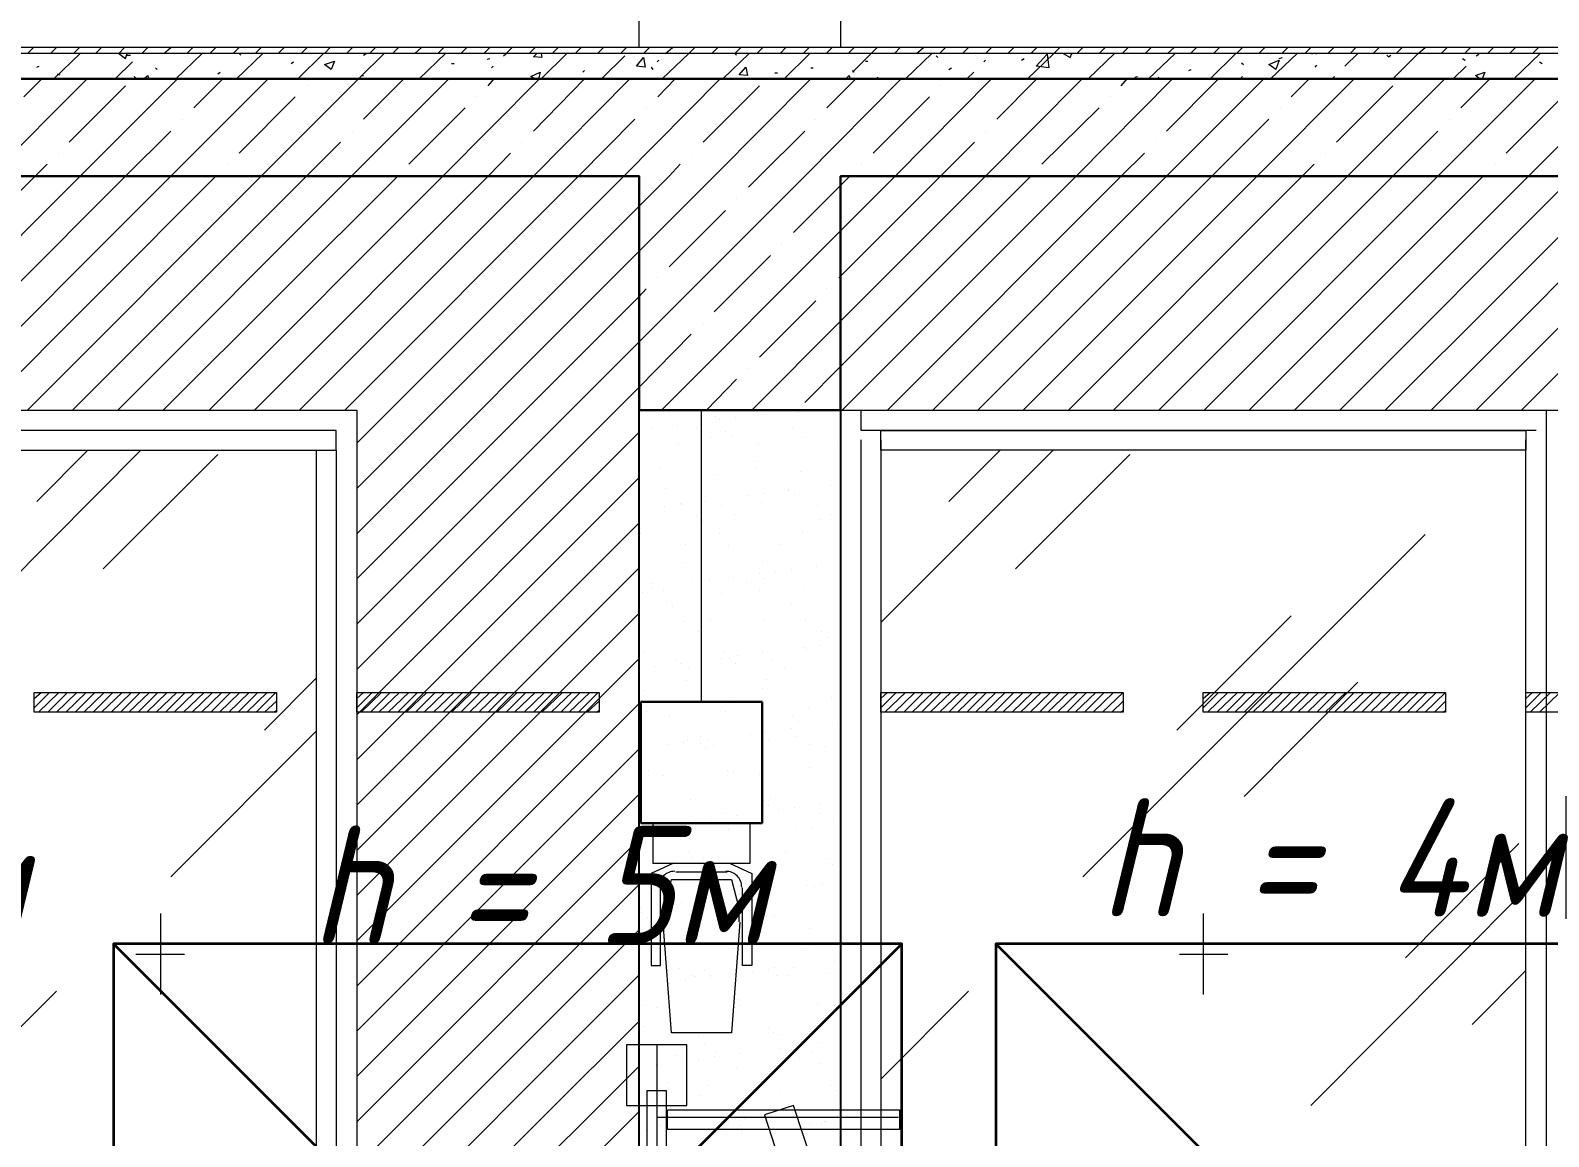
# Model space of a CAD drawing. Header units: millimetres. Extents: x -356862 to 418287, y 0 to 839748.
# Drawn here: x 380869 to 384721, y 774620 to 777427 of the extents above; entities that cross this region are included whole.
import ezdxf

# ---------------------------------------------------------------- set-up
doc = ezdxf.new("R2010")
doc.units = ezdxf.units.MM
doc.layers.add('PDF _Геометрия', color=7, linetype='Continuous', true_color=0xbababa)
doc.styles.add('ISOCPEUR_I', font='isocpeui.ttf', dxfattribs={"width": 0.9, "height": 2.5})

msp = doc.modelspace()

# ---------------------------------------------------------------- linework, layer by layer
at = {"color": 1, "lineweight": 35}
for points in [[(381079.7093, 774109.0199), (383079.7093, 774109.0199), (383079.7093, 775109.0199), (381079.7093, 775109.0199)], [(383318.266, 774109.0199), (385318.266, 774109.0199), (385318.266, 775109.0199), (383318.266, 775109.0199)]]:
    msp.add_lwpolyline(points, close=True, dxfattribs=at)
for points in [[(381079.7093, 773109.0199), (383079.7093, 775109.0199)], [(381079.7093, 775109.0199), (383079.7093, 773109.0199)], [(383318.266, 775109.0199), (385318.266, 773109.0199)]]:
    msp.add_lwpolyline(points, dxfattribs=at)
at = {"layer": 'PDF _Геометрия', "color": 7, "lineweight": 30}
for points in [[(372746.8227, 777056.8882), (378628.9876, 777056.8882), (378628.9876, 776463.6924), (379139.9154, 776463.6924), (379139.9154, 777056.8882), (382413.3175, 777056.8882), (382413.3175, 776463.6924), (382924.2453, 776463.6924), (382924.2453, 777056.8882), (387834.3484, 777056.8882), (387834.3484, 776463.6924), (388345.2763, 776463.6924), (388345.2763, 777056.8882), (391209.5031, 777056.8882), (391209.5031, 776463.6924), (391720.4309, 776463.6924), (391720.4309, 777056.8882), (395965.8948, 777056.8882), (395965.8948, 775543.5893), (396221.3587, 775543.5893), (396221.3587, 777056.8882), (396221.3587, 777303.6924), (396221.3587, 777758.3315)], [(395965.8948, 777758.3315), (395965.8948, 777303.6924), (372746.8227, 777303.6924), (372746.8227, 777758.3315)]]:
    msp.add_lwpolyline(points, dxfattribs=at)
at = {"layer": 'PDF _Геометрия', "color": 7, "lineweight": 9}
for points in [[(382413.3175, 777383.7955), (382413.3175, 777758.3315)], [(382924.2453, 777758.3315), (382924.2453, 777383.7955)], [(382413.3175, 770172.3522), (382413.3175, 776463.6924)], [(382924.2453, 776463.6924), (382924.2453, 770326.0635)]]:
    msp.add_lwpolyline(points, dxfattribs=at)
at = {"layer": 'PDF _Геометрия', "color": 7, "lineweight": 5}
for points in [[(395965.8948, 777383.7955), (372746.8227, 777383.7955)], [(395965.8948, 777368.6408), (372746.8227, 777368.6408)], [(382924.2453, 776463.6924), (384764.4515, 776463.6924), (384764.4515, 773701.2181), (382924.2453, 773701.2181)]]:
    msp.add_lwpolyline(points, dxfattribs=at)
at = {"layer": 'PDF _Геометрия', "color": 8, "lineweight": 5, "true_color": 0x787878}
for points in [[(380861.0495, 777368.6408), (380876.2041, 777383.7955)], [(380919.5031, 777368.6408), (380934.6577, 777383.7955)], [(380977.9567, 777368.6408), (380993.1113, 777383.7955)], [(381034.2453, 777368.6408), (381049.4, 777383.7955)], [(381092.6989, 777368.6408), (381107.8536, 777383.7955)], [(381151.1526, 777368.6408), (381166.3072, 777383.7955)], [(381207.4412, 777368.6408), (381224.7608, 777383.7955)], [(381265.8948, 777368.6408), (381281.0495, 777383.7955)], [(381324.3484, 777368.6408), (381339.5031, 777383.7955)], [(381382.802, 777368.6408), (381397.9567, 777383.7955)], [(381439.0907, 777368.6408), (381454.2453, 777383.7955)], [(381497.5443, 777368.6408), (381512.6989, 777383.7955)], [(381555.9979, 777368.6408), (381571.1526, 777383.7955)], [(381614.4515, 777368.6408), (381629.6062, 777383.7955)], [(381670.7402, 777368.6408), (381685.8948, 777383.7955)], [(381729.1938, 777368.6408), (381744.3484, 777383.7955)], [(381787.6474, 777368.6408), (381802.802, 777383.7955)], [(381843.9361, 777368.6408), (381861.2556, 777383.7955)], [(381902.3897, 777368.6408), (381917.5443, 777383.7955)], [(381960.8433, 777368.6408), (381975.9979, 777383.7955)], [(382019.2969, 777368.6408), (382034.4515, 777383.7955)], [(382075.5855, 777368.6408), (382090.7402, 777383.7955)], [(382134.0391, 777368.6408), (382149.1938, 777383.7955)], [(382192.4928, 777368.6408), (382207.6474, 777383.7955)], [(382250.9464, 777368.6408), (382266.101, 777383.7955)], [(382307.235, 777368.6408), (382322.3897, 777383.7955)], [(382365.6886, 777368.6408), (382380.8433, 777383.7955)], [(382424.1422, 777368.6408), (382439.2969, 777383.7955)], [(382480.4309, 777368.6408), (382497.7505, 777383.7955)], [(382538.8845, 777368.6408), (382554.0391, 777383.7955)], [(382597.3381, 777368.6408), (382612.4928, 777383.7955)], [(382655.7917, 777368.6408), (382670.9464, 777383.7955)], [(382712.0804, 777368.6408), (382727.235, 777383.7955)], [(382770.534, 777368.6408), (382785.6886, 777383.7955)], [(382828.9876, 777368.6408), (382844.1422, 777383.7955)], [(382887.4412, 777368.6408), (382902.5959, 777383.7955)], [(382943.7299, 777368.6408), (382958.8845, 777383.7955)], [(383002.1835, 777368.6408), (383017.3381, 777383.7955)], [(383060.6371, 777368.6408), (383075.7917, 777383.7955)], [(383116.9257, 777368.6408), (383134.2453, 777383.7955)], [(383175.3794, 777368.6408), (383190.534, 777383.7955)], [(383233.833, 777368.6408), (383248.9876, 777383.7955)], [(383292.2866, 777368.6408), (383307.4412, 777383.7955)], [(383348.5752, 777368.6408), (383363.7299, 777383.7955)], [(383407.0288, 777368.6408), (383422.1835, 777383.7955)], [(383465.4824, 777368.6408), (383480.6371, 777383.7955)], [(383523.9361, 777368.6408), (383539.0907, 777383.7955)], [(383580.2247, 777368.6408), (383595.3794, 777383.7955)], [(383638.6783, 777368.6408), (383653.833, 777383.7955)], [(383697.1319, 777368.6408), (383712.2866, 777383.7955)], [(383753.4206, 777368.6408), (383770.7402, 777383.7955)], [(383811.8742, 777368.6408), (383827.0288, 777383.7955)], [(383870.3278, 777368.6408), (383885.4824, 777383.7955)], [(383928.7814, 777368.6408), (383943.9361, 777383.7955)], [(383985.0701, 777368.6408), (384000.2247, 777383.7955)], [(384043.5237, 777368.6408), (384058.6783, 777383.7955)], [(384101.9773, 777368.6408), (384117.1319, 777383.7955)], [(384160.4309, 777368.6408), (384175.5855, 777383.7955)], [(384216.7196, 777368.6408), (384231.8742, 777383.7955)], [(384275.1732, 777368.6408), (384290.3278, 777383.7955)], [(384333.6268, 777368.6408), (384348.7814, 777383.7955)], [(384389.9154, 777368.6408), (384407.235, 777383.7955)], [(384448.369, 777368.6408), (384463.5237, 777383.7955)], [(384506.8227, 777368.6408), (384521.9773, 777383.7955)], [(384565.2763, 777368.6408), (384580.4309, 777383.7955)], [(384621.5649, 777368.6408), (384636.7196, 777383.7955)], [(384680.0185, 777368.6408), (384695.1732, 777383.7955)]]:
    msp.add_lwpolyline(points, dxfattribs=at)
at = {"layer": 'PDF _Геометрия', "lineweight": 5}
for points in [[(380884.8639, 777334.0017), (380891.3587, 777336.1666)], [(380928.1629, 777303.6924), (380995.2763, 777368.6408)], [(381084.0391, 777303.6924), (381127.3381, 777346.9913)], [(381092.6989, 777368.6408), (381092.6989, 777368.6408)], [(381092.6989, 777368.6408), (381110.0185, 777355.6511), (381114.3484, 777368.6408)], [(381114.3484, 777364.3109), (381123.0082, 777364.3109)], [(381185.7917, 777331.8367), (381190.1216, 777327.5068)], [(381237.7505, 777303.6924), (381304.8639, 777368.6408)], [(381391.4618, 777303.6924), (381458.5752, 777368.6408)], [(381397.9567, 777368.6408), (381402.2866, 777364.3109)], [(381530.0185, 777342.6614), (381536.5134, 777346.9913)], [(381547.3381, 777303.6924), (381612.2866, 777368.6408)], [(381703.2144, 777305.8573), (381765.9979, 777368.6408)], [(381714.0391, 777364.3109), (381720.534, 777368.6408)], [(381854.7608, 777303.6924), (381921.8742, 777368.6408)], [(381937.0288, 777342.6614), (381943.5237, 777342.6614)], [(382027.9567, 777353.4862), (382034.4515, 777355.6511)], [(382038.7814, 777331.8367), (382043.1113, 777336.1666)], [(382069.0907, 777362.146), (382075.5855, 777368.6408)], [(382164.3484, 777368.6408), (382166.5134, 777357.8161), (382144.8639, 777359.981), (382153.5237, 777368.6408)], [(382164.3484, 777303.6924), (382229.2969, 777368.6408)], [(382318.0598, 777303.6924), (382376.5134, 777362.146)], [(382443.6268, 777334.0017), (382447.9567, 777327.5068)], [(382458.7814, 777346.9913), (382463.1113, 777351.3212)], [(382471.7711, 777303.6924), (382538.8845, 777368.6408)], [(382625.4824, 777303.6924), (382692.5959, 777368.6408)], [(382655.7917, 777368.6408), (382660.1216, 777364.3109)], [(382781.3587, 777303.6924), (382846.3072, 777368.6408)], [(382848.4721, 777331.8367), (382854.967, 777331.8367)], [(382954.5546, 777321.012), (383002.1835, 777368.6408)], [(382987.0288, 777349.1563), (382993.5237, 777349.1563)], [(383088.7814, 777303.6924), (383155.8948, 777368.6408)], [(383166.7196, 777362.146), (383171.0495, 777357.8161)], [(383199.1938, 777327.5068), (383205.6886, 777331.8367)], [(383287.9567, 777346.9913), (383292.2866, 777351.3212)], [(383383.2144, 777351.3212), (383389.7093, 777355.6511)], [(383398.369, 777303.6924), (383465.4824, 777368.6408)], [(383489.2969, 777368.6408), (383506.6165, 777357.8161), (383510.9464, 777368.6408)], [(383552.0804, 777303.6924), (383619.1938, 777368.6408)], [(383705.7917, 777303.6924), (383772.9051, 777368.6408)], [(383861.668, 777303.6924), (383926.6165, 777368.6408)], [(383941.7711, 777344.8264), (383946.101, 777340.4965)], [(384015.3794, 777303.6924), (384082.4928, 777368.6408)], [(384037.0288, 777355.6511), (384045.6886, 777357.8161)], [(384119.2969, 777368.6408), (384121.4618, 777368.6408)], [(384127.9567, 777334.0017), (384132.2866, 777338.3315)], [(384130.1216, 777368.6408), (384132.2866, 777368.6408)], [(384203.7299, 777336.1666), (384236.2041, 777368.6408)], [(384309.8123, 777364.3109), (384314.1422, 777359.981), (384320.6371, 777364.3109)], [(384324.967, 777303.6924), (384389.9154, 777368.6408)], [(384478.6783, 777303.6924), (384511.1526, 777336.1666)], [(384502.4928, 777355.6511), (384508.9876, 777351.3212)], [(384537.1319, 777362.146), (384543.6268, 777366.4759)], [(384632.3897, 777303.6924), (384699.5031, 777368.6408)], [(384697.3381, 777346.9913), (384703.833, 777342.6614)], [(380765.7917, 777056.8882), (381012.5959, 777303.6924)], [(380852.3897, 777258.2285), (380897.8536, 777303.6924)], [(380936.8227, 777316.6821), (380943.3175, 777314.5171)], [(380995.2763, 777056.8882), (381242.0804, 777303.6924)], [(381131.668, 777310.1872), (381135.9979, 777305.8573)], [(381155.4824, 777303.6924), (381166.3072, 777312.3522), (381168.4721, 777303.6924)], [(381224.7608, 777056.8882), (381471.5649, 777303.6924)], [(381283.2144, 777230.0841), (381356.8227, 777303.6924)], [(381343.833, 777316.6821), (381350.3278, 777321.012)], [(381454.2453, 777056.8882), (381701.0495, 777303.6924)], [(381683.7299, 777056.8882), (381930.534, 777303.6924)], [(381707.5443, 777312.3522), (381714.0391, 777312.3522)], [(381714.0391, 777201.9398), (381815.7917, 777303.6924)], [(381915.3794, 777056.8882), (382160.0185, 777303.6924)], [(382008.4721, 777303.6924), (382012.802, 777305.8573)], [(382030.1216, 777286.3728), (382045.2763, 777303.6924)], [(382149.1938, 777303.6924), (382138.369, 777310.1872), (382162.1835, 777321.012), (382157.8536, 777303.6924)], [(382144.8639, 777056.8882), (382389.5031, 777303.6924)], [(382144.8639, 777171.6305), (382274.7608, 777303.6924)], [(382270.4309, 777321.012), (382274.7608, 777325.3419)], [(382374.3484, 777056.8882), (382618.9876, 777303.6924)], [(382413.3175, 776866.3728), (382603.833, 777056.8882), (382848.4721, 777303.6924)], [(382413.3175, 776636.8882), (382833.3175, 777056.8882), (383077.9567, 777303.6924)], [(382460.9464, 777258.2285), (382504.2453, 777303.6924)], [(382757.5443, 777318.847), (382764.0391, 777318.847)], [(382889.6062, 777230.0841), (382963.2144, 777303.6924)], [(382937.235, 777303.6924), (382945.8948, 777312.3522), (382948.0598, 777303.6924)], [(382954.5546, 777325.3419), (382958.8845, 777321.012)], [(383013.0082, 777303.6924), (383019.5031, 777308.0223)], [(383062.802, 777056.8882), (383307.4412, 777303.6924)], [(383244.6577, 777303.6924), (383261.9773, 777321.012)], [(383292.2866, 777056.8882), (383536.9257, 777303.6924)], [(383320.4309, 777201.9398), (383422.1835, 777303.6924)], [(383521.7711, 777056.8882), (383766.4103, 777303.6924)], [(383636.5134, 777286.3728), (383651.668, 777303.6924)], [(383671.1526, 777308.0223), (383677.6474, 777310.1872)], [(383729.6062, 777308.0223), (383733.9361, 777303.6924)], [(383751.2556, 777056.8882), (383998.0598, 777303.6924)], [(383751.2556, 777171.6305), (383883.3175, 777303.6924)], [(383807.5443, 777325.3419), (383814.0391, 777327.5068)], [(383831.3587, 777303.6924), (383835.6886, 777305.8573), (383835.6886, 777303.6924)], [(383939.6062, 777305.8573), (383943.9361, 777310.1872)], [(383980.7402, 777056.8882), (384227.5443, 777303.6924)], [(384067.3381, 777258.2285), (384112.802, 777303.6924)], [(384173.4206, 777305.8573), (384177.7505, 777310.1872)], [(384210.2247, 777056.8882), (384457.0288, 777303.6924)], [(384439.7093, 777056.8882), (384686.5134, 777303.6924)], [(384498.1629, 777230.0841), (384571.7711, 777303.6924)], [(384545.7917, 777303.6924), (384534.967, 777312.3522), (384558.7814, 777321.012), (384552.2866, 777303.6924)], [(384630.2247, 777303.6924), (384636.7196, 777303.6924)], [(384669.1938, 777056.8882), (384915.9979, 777303.6924)], [(380967.1319, 777143.4862), (381110.0185, 777286.3728)], [(381397.9567, 777115.3419), (381540.8433, 777258.2285)], [(381571.1526, 777286.3728), (381571.1526, 777286.3728)], [(381999.8123, 777258.2285), (381999.8123, 777258.2285)], [(382575.6886, 777143.4862), (382718.5752, 777286.3728)], [(383006.5134, 777115.3419), (383149.4, 777258.2285)], [(383177.5443, 777286.3728), (383177.5443, 777286.3728)], [(383608.369, 777258.2285), (383608.369, 777258.2285)], [(384182.0804, 777143.4862), (384324.967, 777286.3728)], [(384612.9051, 777115.3419), (384755.7917, 777258.2285)], [(381828.7814, 777087.1975), (381971.668, 777230.0841)], [(382430.6371, 777230.0841), (382430.6371, 777230.0841)], [(383435.1732, 777087.1975), (383580.2247, 777230.0841)], [(384039.1938, 777230.0841), (384039.1938, 777230.0841)], [(381255.0701, 777201.9398), (381255.0701, 777201.9398)], [(382259.6062, 777056.8882), (382402.4928, 777201.9398)], [(382861.4618, 777201.9398), (382861.4618, 777201.9398)], [(383865.9979, 777056.8882), (384011.0495, 777201.9398)], [(384470.0185, 777201.9398), (384470.0185, 777201.9398)], [(381110.0185, 777056.8882), (381224.7608, 777171.6305)], [(381568.9876, 777056.8882), (381655.5855, 777143.4862)], [(381685.8948, 777171.6305), (381685.8948, 777171.6305)], [(382114.5546, 777143.4862), (382114.5546, 777143.4862)], [(382690.4309, 777028.7439), (382718.5752, 777056.8882), (382833.3175, 777171.6305)], [(383177.5443, 777056.8882), (383264.1422, 777143.4862)], [(383292.2866, 777171.6305), (383292.2866, 777171.6305)], [(383723.1113, 777143.4862), (383723.1113, 777143.4862)], [(384324.967, 777056.8882), (384439.7093, 777171.6305)], [(380938.9876, 777115.3419), (380938.9876, 777115.3419)], [(382030.1216, 777056.8882), (382086.4103, 777115.3419)], [(382545.3794, 777115.3419), (382545.3794, 777115.3419)], [(383636.5134, 777056.8882), (383694.967, 777115.3419)], [(384153.9361, 777115.3419), (384153.9361, 777115.3419)], [(380880.534, 777056.8882), (380910.8433, 777087.1975)], [(381369.8123, 777087.1975), (381369.8123, 777087.1975)], [(382413.3175, 776981.1151), (382489.0907, 777056.8882), (382517.235, 777087.1975)], [(382976.2041, 777087.1975), (382976.2041, 777087.1975)], [(384095.4824, 777056.8882), (384125.7917, 777087.1975)], [(384584.7608, 777087.1975), (384584.7608, 777087.1975)], [(381339.5031, 777056.8882), (381339.5031, 777056.8882)], [(381800.6371, 777056.8882), (381800.6371, 777056.8882)], [(382805.1732, 776914.0017), (382924.2453, 777033.0738)], [(382948.0598, 777056.8882), (382948.0598, 777056.8882)], [(383407.0288, 777056.8882), (383407.0288, 777056.8882)], [(384554.4515, 777056.8882), (384556.6165, 777056.8882)], [(382660.1216, 777000.5996), (382660.1216, 777000.5996)], [(382489.0907, 776827.4037), (382631.9773, 776970.2903)], [(382469.6062, 776463.6924), (382924.2453, 776918.3315)], [(382774.8639, 776885.8573), (382774.8639, 776885.8573)], [(382603.833, 776712.6614), (382746.7196, 776855.548)], [(382460.9464, 776799.2594), (382460.9464, 776799.2594)], [(382919.9154, 776799.2594), (382924.2453, 776803.5893)], [(382413.3175, 776751.6305), (382430.6371, 776771.1151)], [(382889.6062, 776771.1151), (382889.6062, 776771.1151)], [(382718.5752, 776597.9192), (382861.4618, 776740.8058)], [(382575.6886, 776684.5171), (382575.6886, 776684.5171)], [(382699.0907, 776463.6924), (382924.2453, 776688.847)], [(382413.3175, 776522.146), (382545.3794, 776656.3728)], [(382690.4309, 776569.7748), (382690.4309, 776569.7748)], [(382833.3175, 776483.1769), (382924.2453, 776574.1047)], [(382584.3484, 776463.6924), (382660.1216, 776541.6305)]]:
    msp.add_lwpolyline(points, dxfattribs=at)
for points in [[(381640.4309, 777349.1563), (381631.7711, 777327.5068), (381614.4515, 777340.4965)], [(382424.1422, 777357.8161), (382428.4721, 777334.0017), (382406.8227, 777336.1666)], [(382683.9361, 777334.0017), (382688.266, 777312.3522), (382666.6165, 777314.5171)], [(383452.4928, 777331.8367), (383420.0185, 777336.1666), (383448.1629, 777366.4759)], [(384037.0288, 777351.3212), (384028.369, 777327.5068), (384011.0495, 777340.4965)]]:
    msp.add_lwpolyline(points, close=True, dxfattribs=at)
at = {"layer": 'PDF _Геометрия', "color": 171, "lineweight": 20, "true_color": 0x7f7fff}
for points in [[(379139.9154, 773701.2181), (379856.5134, 773701.2181), (379856.5134, 776463.6924), (381696.7196, 776463.6924), (381696.7196, 773701.2181), (382413.3175, 773701.2181), (382413.3175, 777056.8882), (379139.9154, 777056.8882)], [(382924.2453, 776463.6924), (384764.4515, 776463.6924), (384764.4515, 773701.2181), (385991.9773, 773701.2181), (385991.9773, 776463.6924), (387834.3484, 776463.6924), (387834.3484, 777056.8882), (382924.2453, 777056.8882)]]:
    msp.add_lwpolyline(points, close=True, dxfattribs=at)
for points in [[(380287.3381, 776463.6924), (380880.534, 777056.8882)], [(380402.0804, 776463.6924), (380995.2763, 777056.8882)], [(380516.8227, 776463.6924), (381110.0185, 777056.8882)], [(380631.5649, 776463.6924), (381224.7608, 777056.8882)], [(380746.3072, 776463.6924), (381339.5031, 777056.8882)], [(380861.0495, 776463.6924), (381454.2453, 777056.8882)], [(380975.7917, 776463.6924), (381568.9876, 777056.8882)], [(381090.534, 776463.6924), (381683.7299, 777056.8882)], [(381205.2763, 776463.6924), (381800.6371, 777056.8882)], [(381322.1835, 776463.6924), (381915.3794, 777056.8882)], [(381436.9257, 776463.6924), (382030.1216, 777056.8882)], [(381551.668, 776463.6924), (382144.8639, 777056.8882)], [(381666.4103, 776463.6924), (382259.6062, 777056.8882)], [(381696.7196, 776379.2594), (382374.3484, 777056.8882)], [(382924.2453, 777033.0738), (382948.0598, 777056.8882)], [(382924.2453, 776918.3315), (383062.802, 777056.8882)], [(382924.2453, 776803.5893), (383177.5443, 777056.8882)], [(382924.2453, 776688.847), (383292.2866, 777056.8882)], [(382924.2453, 776574.1047), (383407.0288, 777056.8882)], [(382928.5752, 776463.6924), (383521.7711, 777056.8882)], [(383043.3175, 776463.6924), (383636.5134, 777056.8882)], [(383158.0598, 776463.6924), (383751.2556, 777056.8882)], [(383272.802, 776463.6924), (383865.9979, 777056.8882)], [(383387.5443, 776463.6924), (383980.7402, 777056.8882)], [(383502.2866, 776463.6924), (384095.4824, 777056.8882)], [(383617.0288, 776463.6924), (384210.2247, 777056.8882)], [(383731.7711, 776463.6924), (384324.967, 777056.8882)], [(383846.5134, 776463.6924), (384439.7093, 777056.8882)], [(383961.2556, 776463.6924), (384554.4515, 777056.8882)], [(384075.9979, 776463.6924), (384669.1938, 777056.8882)], [(384190.7402, 776463.6924), (384783.9361, 777056.8882)], [(384305.4824, 776463.6924), (384900.8433, 777056.8882)], [(384422.3897, 776463.6924), (385015.5855, 777056.8882)], [(384537.1319, 776463.6924), (385130.3278, 777056.8882)], [(384651.8742, 776463.6924), (385245.0701, 777056.8882)], [(381696.7196, 776264.5171), (382413.3175, 776981.1151)], [(381696.7196, 776149.7748), (382413.3175, 776866.3728)], [(381696.7196, 776035.0326), (382413.3175, 776751.6305)], [(381696.7196, 775920.2903), (382413.3175, 776636.8882)], [(381696.7196, 775805.548), (382413.3175, 776522.146)], [(381696.7196, 775690.8058), (382413.3175, 776407.4037)], [(381696.7196, 775576.0635), (382413.3175, 776292.6614)], [(381696.7196, 775461.3212), (382413.3175, 776177.9192)], [(381696.7196, 775346.579), (382413.3175, 776063.1769)], [(381696.7196, 775231.8367), (382413.3175, 775948.4346)], [(381696.7196, 775117.0944), (382413.3175, 775833.6924)], [(381696.7196, 775002.3522), (382413.3175, 775718.9501)], [(381696.7196, 774887.6099), (382413.3175, 775604.2078)], [(381696.7196, 774772.8676), (382413.3175, 775489.4656)], [(381696.7196, 774658.1254), (382413.3175, 775374.7233)], [(381696.7196, 774543.3831), (382413.3175, 775259.981)], [(381696.7196, 774428.6408), (382413.3175, 775145.2388)], [(381696.7196, 774313.8986), (382413.3175, 775030.4965)], [(381696.7196, 774199.1563), (382413.3175, 774913.5893)], [(381696.7196, 774084.414), (382413.3175, 774798.847)], [(381696.7196, 773969.6718), (382413.3175, 774684.1047)]]:
    msp.add_lwpolyline(points, dxfattribs=at)
at = {"layer": 'PDF _Геометрия', "color": 7, "lineweight": 5}
msp.add_lwpolyline([(379856.5134, 773701.2181), (379856.5134, 776463.6924), (381696.7196, 776463.6924), (381696.7196, 773701.2181)], close=True, dxfattribs=at)
at = {"layer": 'PDF _Геометрия', "color": 24, "lineweight": 18, "true_color": 0xa12502}
msp.add_lwpolyline([(382413.3175, 776463.6924), (382924.2453, 776463.6924), (382924.2453, 770326.0635), (382770.534, 770326.0635), (382770.534, 770172.3522), (382413.3175, 770172.3522)], close=True, dxfattribs=at)
at = {"layer": 'PDF _Геометрия', "color": 8, "lineweight": 25, "true_color": 0x767676}
msp.add_lwpolyline([(382413.3175, 776463.6924), (382924.2453, 776463.6924), (382924.2453, 770326.0635), (382770.534, 770326.0635), (382770.534, 770172.3522), (382413.3175, 770172.3522)], close=True, dxfattribs=at)
at = {"layer": 'PDF _Геометрия', "color": 252, "lineweight": 18, "true_color": 0x989898}
msp.add_lwpolyline([(382571.3587, 775723.28), (382571.3587, 776463.6924)], dxfattribs=at)
at = {"layer": 'PDF _Геометрия', "color": 24, "lineweight": 18, "true_color": 0xa12502}
for points in [[(382605.9979, 776448.5377), (382605.9979, 776448.5377)], [(382720.7402, 776452.8676), (382720.7402, 776452.8676)], [(382818.1629, 776457.1975), (382818.1629, 776457.1975)], [(382447.9567, 776416.0635), (382447.9567, 776416.0635)], [(382510.7402, 776424.7233), (382510.7402, 776424.7233)], [(382558.369, 776416.0635), (382558.369, 776416.0635)], [(382616.8227, 776439.8779), (382616.8227, 776439.8779)], [(382631.9773, 776409.5687), (382631.9773, 776409.5687)], [(382657.9567, 776444.2078), (382657.9567, 776444.2078)], [(382803.0082, 776416.0635), (382803.0082, 776416.0635)], [(382512.9051, 776377.0944), (382512.9051, 776377.0944)], [(382593.0082, 776394.414), (382593.0082, 776394.414)], [(382647.1319, 776396.579), (382647.1319, 776396.579)], [(382716.4103, 776379.2594), (382716.4103, 776379.2594)], [(382835.4824, 776394.414), (382835.4824, 776394.414)], [(382915.5855, 776379.2594), (382915.5855, 776379.2594)], [(382714.2453, 776333.7955), (382714.2453, 776333.7955)], [(382467.4412, 776318.6408), (382467.4412, 776318.6408)], [(382612.4928, 776299.1563), (382612.4928, 776299.1563)], [(382709.9154, 776318.6408), (382709.9154, 776318.6408)], [(382822.4928, 776307.8161), (382822.4928, 776307.8161)], [(382480.4309, 776264.5171), (382480.4309, 776264.5171)], [(382792.1835, 776262.3522), (382792.1835, 776262.3522)], [(382792.1835, 776260.1872), (382792.1835, 776260.1872)], [(382898.266, 776273.1769), (382898.266, 776273.1769)], [(382478.266, 776219.0532), (382478.266, 776219.0532)], [(382517.235, 776227.713), (382517.235, 776227.713)], [(382519.4, 776223.3831), (382519.4, 776223.3831)], [(382582.1835, 776232.0429), (382582.1835, 776232.0429)], [(382623.3175, 776221.2181), (382623.3175, 776221.2181)], [(382688.266, 776247.1975), (382688.266, 776247.1975)], [(382722.9051, 776229.8779), (382722.9051, 776229.8779)], [(382729.4, 776251.5274), (382729.4, 776251.5274)], [(382807.3381, 776249.3625), (382807.3381, 776249.3625)], [(382865.7917, 776221.2181), (382865.7917, 776221.2181)], [(382922.0804, 776229.8779), (382922.0804, 776229.8779)], [(382558.369, 776193.0738), (382558.369, 776193.0738)], [(382573.5237, 776180.0841), (382573.5237, 776180.0841)], [(382655.7917, 776199.5687), (382655.7917, 776199.5687)], [(382874.4515, 776186.579), (382874.4515, 776186.579)], [(382898.266, 776199.5687), (382898.266, 776199.5687)], [(382417.6474, 776149.7748), (382417.6474, 776149.7748)], [(382616.8227, 776149.7748), (382616.8227, 776149.7748)], [(382826.8227, 776156.2697), (382826.8227, 776156.2697)], [(382530.2247, 776123.7955), (382530.2247, 776123.7955)], [(382640.6371, 776119.4656), (382640.6371, 776119.4656)], [(382772.6989, 776123.7955), (382772.6989, 776123.7955)], [(382523.7299, 776076.1666), (382523.7299, 776076.1666)], [(382727.235, 776080.4965), (382727.235, 776080.4965)], [(382863.6268, 776067.5068), (382863.6268, 776067.5068)], [(382443.6268, 776024.2078), (382443.6268, 776024.2078)], [(382549.7093, 776026.3728), (382549.7093, 776026.3728)], [(382590.8433, 776032.8676), (382590.8433, 776032.8676)], [(382653.6268, 776039.3625), (382653.6268, 776039.3625)], [(382686.101, 776026.3728), (382686.101, 776026.3728)], [(382718.5752, 776048.0223), (382718.5752, 776048.0223)], [(382731.5649, 776035.0326), (382731.5649, 776035.0326)], [(382759.7093, 776054.5171), (382759.7093, 776054.5171)], [(382800.8433, 776058.847), (382800.8433, 776058.847)], [(382421.9773, 776000.3934), (382421.9773, 776000.3934)], [(382445.7917, 776013.3831), (382445.7917, 776013.3831)], [(382476.101, 776004.7233), (382476.101, 776004.7233)], [(382621.1526, 775998.2285), (382621.1526, 775998.2285)], [(382718.5752, 776004.7233), (382718.5752, 776004.7233)], [(382833.3175, 776006.8882), (382833.3175, 776006.8882)], [(382482.5959, 775978.7439), (382482.5959, 775978.7439)], [(382497.7505, 775965.7542), (382497.7505, 775965.7542)], [(382800.8433, 775972.2491), (382800.8433, 775972.2491)], [(382528.0598, 775926.7852), (382528.0598, 775926.7852)], [(382593.0082, 775928.9501), (382593.0082, 775928.9501)], [(382731.5649, 775928.9501), (382731.5649, 775928.9501)], [(382835.4824, 775928.9501), (382835.4824, 775928.9501)], [(382564.8639, 775902.9707), (382564.8639, 775902.9707)], [(382876.6165, 775900.8058), (382876.6165, 775900.8058)], [(382891.7711, 775887.8161), (382891.7711, 775887.8161)], [(382426.3072, 775848.847), (382426.3072, 775848.847)], [(382623.3175, 775833.6924), (382623.3175, 775833.6924)], [(382627.6474, 775848.847), (382627.6474, 775848.847)], [(382642.802, 775833.6924), (382642.802, 775833.6924)], [(382662.2866, 775840.1872), (382662.2866, 775840.1872)], [(382727.235, 775848.847), (382727.235, 775848.847)], [(382833.3175, 775861.8367), (382833.3175, 775861.8367)], [(382837.6474, 775855.3419), (382837.6474, 775855.3419)], [(382872.2866, 775866.1666), (382872.2866, 775866.1666)], [(382413.3175, 775805.548), (382413.3175, 775805.548)], [(382452.2866, 775812.0429), (382452.2866, 775812.0429)], [(382506.4103, 775829.3625), (382506.4103, 775829.3625)], [(382517.235, 775820.7027), (382517.235, 775820.7027)], [(382538.8845, 775809.8779), (382538.8845, 775809.8779)], [(382657.9567, 775820.7027), (382657.9567, 775820.7027)], [(382748.8845, 775829.3625), (382748.8845, 775829.3625)], [(382781.3587, 775809.8779), (382781.3587, 775809.8779)], [(382532.3897, 775777.4037), (382532.3897, 775777.4037)], [(382725.0701, 775757.9192), (382725.0701, 775757.9192)], [(382735.8948, 775779.5687), (382735.8948, 775779.5687)], [(382413.3175, 775731.9398), (382413.3175, 775731.9398)], [(382424.1422, 775751.4243), (382424.1422, 775751.4243)], [(382655.7917, 775734.1047), (382655.7917, 775734.1047)], [(382900.4309, 775734.1047), (382900.4309, 775734.1047)], [(382432.802, 775699.4656), (382432.802, 775699.4656)], [(382491.2556, 775688.6408), (382491.2556, 775688.6408)], [(382631.9773, 775699.4656), (382631.9773, 775699.4656)], [(382803.0082, 775686.4759), (382803.0082, 775686.4759)], [(382841.9773, 775705.9604), (382841.9773, 775705.9604)], [(382694.7608, 775641.012), (382694.7608, 775641.012)], [(382735.8948, 775647.5068), (382735.8948, 775647.5068)], [(382798.6783, 775656.1666), (382798.6783, 775656.1666)], [(382818.1629, 775673.4862), (382818.1629, 775673.4862)], [(382904.7608, 775669.1563), (382904.7608, 775669.1563)], [(382484.7608, 775615.0326), (382484.7608, 775615.0326)], [(382525.8948, 775619.3625), (382525.8948, 775619.3625)], [(382536.7196, 775625.8573), (382536.7196, 775625.8573)], [(382569.1938, 775634.5171), (382569.1938, 775634.5171)], [(382569.1938, 775617.1975), (382569.1938, 775617.1975)], [(382582.1835, 775604.2078), (382582.1835, 775604.2078)], [(382588.6783, 775628.0223), (382588.6783, 775628.0223)], [(382601.668, 775612.8676), (382601.668, 775612.8676)], [(382742.3897, 775628.0223), (382742.3897, 775628.0223)], [(382811.668, 775634.5171), (382811.668, 775634.5171)], [(382844.1422, 775615.0326), (382844.1422, 775615.0326)], [(382885.2763, 775610.7027), (382885.2763, 775610.7027)], [(382437.1319, 775550.0841), (382437.1319, 775550.0841)], [(382476.101, 775537.0944), (382476.101, 775537.0944)], [(382636.3072, 775547.9192), (382636.3072, 775547.9192)], [(382651.4618, 775543.5893), (382651.4618, 775543.5893)], [(382718.5752, 775539.2594), (382718.5752, 775539.2594)], [(382846.3072, 775556.579), (382846.3072, 775556.579)], [(382417.6474, 775474.3109), (382417.6474, 775474.3109)], [(382543.2144, 775476.4759), (382543.2144, 775476.4759)], [(382729.4, 775472.146), (382729.4, 775472.146)], [(382742.3897, 775459.1563), (382742.3897, 775459.1563)], [(382746.7196, 775478.6408), (382746.7196, 775478.6408)], [(382766.2041, 775450.4965), (382766.2041, 775450.4965)], [(382807.3381, 775454.8264), (382807.3381, 775454.8264)], [(382870.1216, 775463.4862), (382870.1216, 775463.4862)], [(382421.9773, 775418.0223), (382421.9773, 775418.0223)], [(382450.1216, 775407.1975), (382450.1216, 775407.1975)], [(382556.2041, 775422.3522), (382556.2041, 775422.3522)], [(382597.3381, 775426.6821), (382597.3381, 775426.6821)], [(382631.9773, 775439.6718), (382631.9773, 775439.6718)], [(382660.1216, 775435.3419), (382660.1216, 775435.3419)], [(382664.4515, 775418.0223), (382664.4515, 775418.0223)], [(382874.4515, 775439.6718), (382874.4515, 775439.6718)], [(382906.9257, 775418.0223), (382906.9257, 775418.0223)], [(382441.4618, 775398.5377), (382441.4618, 775398.5377)], [(382493.4206, 775402.8676), (382493.4206, 775402.8676)], [(382508.5752, 775389.8779), (382508.5752, 775389.8779)], [(382640.6371, 775398.5377), (382640.6371, 775398.5377)], [(382811.668, 775396.3728), (382811.668, 775396.3728)], [(382852.802, 775405.0326), (382852.802, 775405.0326)], [(382538.8845, 775342.2491), (382538.8845, 775342.2491)], [(382751.0495, 775329.2594), (382751.0495, 775329.2594)], [(382783.5237, 775342.2491), (382783.5237, 775342.2491)], [(382547.5443, 775327.0944), (382547.5443, 775327.0944)], [(382575.6886, 775327.0944), (382575.6886, 775327.0944)], [(382887.4412, 775324.9295), (382887.4412, 775324.9295)], [(382902.5959, 775311.9398), (382902.5959, 775311.9398)], [(382653.6268, 775257.8161), (382653.6268, 775257.8161)], [(382837.6474, 775257.8161), (382837.6474, 775257.8161)], [(382857.1319, 775255.6511), (382857.1319, 775255.6511)], [(382878.7814, 775262.146), (382878.7814, 775262.146)], [(382447.9567, 775249.1563), (382447.9567, 775249.1563)], [(382452.2866, 775244.8264), (382452.2866, 775244.8264)], [(382484.7608, 775223.1769), (382484.7608, 775223.1769)], [(382521.5649, 775214.5171), (382521.5649, 775214.5171)], [(382627.6474, 775229.6718), (382627.6474, 775229.6718)], [(382647.1319, 775246.9913), (382647.1319, 775246.9913)], [(382668.7814, 775244.8264), (382668.7814, 775244.8264)], [(382668.7814, 775234.0017), (382668.7814, 775234.0017)], [(382694.7608, 775244.8264), (382694.7608, 775244.8264)], [(382727.235, 775223.1769), (382727.235, 775223.1769)], [(382731.5649, 775242.6614), (382731.5649, 775242.6614)], [(382417.6474, 775201.5274), (382417.6474, 775201.5274)], [(382419.8123, 775188.5377), (382419.8123, 775188.5377)], [(382434.967, 775175.548), (382434.967, 775175.548)], [(382458.7814, 775208.0223), (382458.7814, 775208.0223)], [(382551.8742, 775175.548), (382551.8742, 775175.548)], [(382735.8948, 775182.0429), (382735.8948, 775182.0429)], [(382755.3794, 775177.713), (382755.3794, 775177.713)], [(382603.833, 775147.4037), (382603.833, 775147.4037)], [(382846.3072, 775147.4037), (382846.3072, 775147.4037)], [(382452.2866, 775099.7748), (382452.2866, 775099.7748)], [(382502.0804, 775112.7645), (382502.0804, 775112.7645)], [(382813.833, 775110.5996), (382813.833, 775110.5996)], [(382861.4618, 775106.2697), (382861.4618, 775106.2697)], [(382651.4618, 775097.6099), (382651.4618, 775097.6099)], [(382828.9876, 775097.6099), (382828.9876, 775097.6099)], [(382909.0907, 775065.1357), (382909.0907, 775065.1357)], [(382515.0701, 775047.8161), (382515.0701, 775047.8161)], [(382547.5443, 775028.3315), (382547.5443, 775028.3315)], [(382556.2041, 775026.1666), (382556.2041, 775026.1666)], [(382580.0185, 775041.3212), (382580.0185, 775041.3212)], [(382593.0082, 775028.3315), (382593.0082, 775028.3315)], [(382595.1732, 775024.0017), (382595.1732, 775024.0017)], [(382701.2556, 775036.9913), (382701.2556, 775036.9913)], [(382740.2247, 775043.4862), (382740.2247, 775043.4862)], [(382757.5443, 775049.981), (382757.5443, 775049.981)], [(382761.8742, 775028.3315), (382761.8742, 775028.3315)], [(382790.0185, 775028.3315), (382790.0185, 775028.3315)], [(382805.1732, 775049.981), (382805.1732, 775049.981)], [(382896.101, 775034.8264), (382896.101, 775034.8264)], [(382491.2556, 775008.847), (382491.2556, 775008.847)], [(382530.2247, 775015.3419), (382530.2247, 775015.3419)], [(382421.9773, 774952.5584), (382421.9773, 774952.5584)], [(382456.6165, 774948.2285), (382456.6165, 774948.2285)], [(382655.7917, 774948.2285), (382655.7917, 774948.2285)], [(382662.2866, 774967.713), (382662.2866, 774967.713)], [(382666.6165, 774952.5584), (382666.6165, 774952.5584)], [(382865.7917, 774954.7233), (382865.7917, 774954.7233)], [(382909.0907, 774952.5584), (382909.0907, 774952.5584)], [(382426.3072, 774898.4346), (382426.3072, 774898.4346)], [(382562.6989, 774874.6202), (382562.6989, 774874.6202)], [(382740.2247, 774896.2697), (382740.2247, 774896.2697)], [(382753.2144, 774883.28), (382753.2144, 774883.28)], [(382766.2041, 774878.9501), (382766.2041, 774878.9501)], [(382577.8536, 774852.9707), (382577.8536, 774852.9707)], [(382610.3278, 774833.4862), (382610.3278, 774833.4862)], [(382666.6165, 774831.3212), (382666.6165, 774831.3212)], [(382772.6989, 774844.3109), (382772.6989, 774844.3109)], [(382811.668, 774850.8058), (382811.668, 774850.8058)], [(382820.3278, 774852.9707), (382820.3278, 774852.9707)], [(382852.802, 774833.4862), (382852.802, 774833.4862)], [(382876.6165, 774859.4656), (382876.6165, 774859.4656)], [(382456.6165, 774803.1769), (382456.6165, 774803.1769)], [(382460.9464, 774798.847), (382460.9464, 774798.847)], [(382504.2453, 774826.9913), (382504.2453, 774826.9913)], [(382519.4, 774814.0017), (382519.4, 774814.0017)], [(382562.6989, 774816.1666), (382562.6989, 774816.1666)], [(382603.833, 774822.6614), (382603.833, 774822.6614)], [(382660.1216, 774796.6821), (382660.1216, 774796.6821)], [(382820.3278, 774820.4965), (382820.3278, 774820.4965)], [(382872.2866, 774805.3419), (382872.2866, 774805.3419)], [(382486.9257, 774757.713), (382486.9257, 774757.713)], [(382586.5134, 774751.2181), (382586.5134, 774751.2181)], [(382729.4, 774757.713), (382729.4, 774757.713)], [(382567.0288, 774725.2388), (382567.0288, 774725.2388)], [(382770.534, 774727.4037), (382770.534, 774727.4037)], [(382898.266, 774749.0532), (382898.266, 774749.0532)], [(382913.4206, 774736.0635), (382913.4206, 774736.0635)], [(382664.4515, 774681.9398), (382664.4515, 774681.9398)], [(382430.6371, 774636.4759), (382430.6371, 774636.4759)], [(382467.4412, 774647.3006), (382467.4412, 774647.3006)], [(382640.6371, 774658.1254), (382640.6371, 774658.1254)], [(382666.6165, 774647.3006), (382666.6165, 774647.3006)], [(382673.1113, 774636.4759), (382673.1113, 774636.4759)], [(382679.6062, 774666.7852), (382679.6062, 774666.7852)], [(382738.0598, 774638.6408), (382738.0598, 774638.6408)], [(382844.1422, 774651.6305), (382844.1422, 774651.6305)], [(382876.6165, 774653.7955), (382876.6165, 774653.7955)], [(382883.1113, 774658.1254), (382883.1113, 774658.1254)], [(382885.2763, 774658.1254), (382885.2763, 774658.1254)], [(382915.5855, 774638.6408), (382915.5855, 774638.6408)], [(382634.1422, 774625.6511), (382634.1422, 774625.6511)], [(382675.2763, 774629.981), (382675.2763, 774629.981)]]:
    msp.add_lwpolyline(points, dxfattribs=at)
at = {"layer": 'PDF _Геометрия', "color": 252, "lineweight": 5, "true_color": 0x989898}
for points in [[(384688.6783, 776411.7336), (382976.2041, 776411.7336), (382976.2041, 776463.6924)], [(384714.6577, 776463.6924), (384714.6577, 776387.9192), (384714.6577, 773753.1769), (384662.6989, 773753.1769), (384662.6989, 776387.9192)], [(381620.9464, 776411.7336), (380776.6165, 776411.7336), (379958.266, 776411.7336), (379958.266, 776361.9398), (380776.6165, 776361.9398), (381644.7608, 776361.9398), (381644.7608, 776411.7336), (380776.6165, 776411.7336), (379932.2866, 776411.7336)], [(383025.9979, 776387.9192), (383025.9979, 773753.1769), (382976.2041, 773753.1769), (382976.2041, 776387.9192)], [(382499.9154, 775314.1047), (382443.6268, 775288.1254), (382443.6268, 775054.3109), (382467.4412, 775054.3109), (382467.4412, 775251.3212)], [(382506.4103, 775292.4553), (382571.3587, 775292.4553), (382636.3072, 775292.4553)], [(382642.802, 775314.1047), (382699.0907, 775288.1254), (382699.0907, 775054.3109), (382675.2763, 775054.3109), (382675.2763, 775251.3212)], [(382476.101, 775192.8676), (382495.5855, 775272.9707), (382647.1319, 775272.9707), (382666.6165, 775197.1975)], [(382668.7814, 775164.7233), (382647.1319, 774883.28), (382495.5855, 774883.28), (382473.9361, 775162.5584)], [(382458.7814, 772679.3625), (382458.7814, 774852.9707)], [(383071.4618, 774668.9501), (382458.7814, 774668.9501)]]:
    msp.add_lwpolyline(points, dxfattribs=at)
for points in [[(383025.9979, 776361.9398), (383025.9979, 776411.7336), (384662.6989, 776411.7336), (384662.6989, 776361.9398)], [(381644.7608, 775082.4553), (381644.7608, 773753.1769), (381594.967, 773753.1769), (381594.967, 775082.4553), (381594.967, 776361.9398), (381644.7608, 776361.9398)], [(382571.3587, 775314.1047), (382694.7608, 775314.1047), (382694.7608, 775415.8573), (382571.3587, 775415.8573), (382447.9567, 775415.8573), (382447.9567, 775314.1047)], [(382534.5546, 774852.9707), (382380.8433, 774852.9707), (382380.8433, 774699.2594), (382534.5546, 774699.2594)], [(382482.5959, 774736.0635), (382432.802, 774736.0635), (382432.802, 772765.9604), (382482.5959, 772765.9604)], [(383073.6268, 774638.6408), (382484.7608, 774638.6408), (382484.7608, 774688.4346), (383073.6268, 774688.4346)], [(382805.1732, 774699.2594), (382731.5649, 774675.445), (382828.9876, 774372.3522), (382904.7608, 774396.1666)]]:
    msp.add_lwpolyline(points, close=True, dxfattribs=at)
at = {"layer": 'PDF _Геометрия', "color": 254, "lineweight": 5, "true_color": 0xdcdcdc}
for points in [[(380802.5959, 776013.3831), (381148.9876, 776361.9398)], [(380884.8639, 776232.0429), (381014.7608, 776361.9398)], [(381053.7299, 776061.012), (381343.833, 776351.1151)], [(383025.9979, 775924.6202), (383463.3175, 776361.9398)], [(383199.1938, 776232.0429), (383329.0907, 776361.9398)], [(383368.0598, 776061.012), (383658.1629, 776351.1151)], [(383539.0907, 775279.4656), (384407.235, 776147.6099)], [(383777.235, 775651.8367), (384067.3381, 775941.9398)], [(381462.9051, 775651.8367), (381594.967, 775783.8986)], [(383948.266, 775482.9707), (384236.2041, 775773.0738)], [(381224.7608, 775279.4656), (381594.967, 775649.6718)], [(384357.4412, 775073.7955), (384645.3794, 775363.8986)], [(384117.1319, 774699.2594), (384662.6989, 775246.9913)], [(381198.7814, 775186.3728), (381198.7814, 774980.7027)], [(383844.3484, 775186.3728), (383844.3484, 774980.7027)], [(381259.4, 775082.4553), (381135.9979, 775082.4553)], [(383907.1319, 775082.4553), (383783.7299, 775082.4553)], [(384526.3072, 774904.9295), (384662.6989, 775041.3212)], [(380802.5959, 774857.3006), (380934.6577, 774989.3625)], [(383025.9979, 774766.3728), (383248.9876, 774989.3625)]]:
    msp.add_lwpolyline(points, dxfattribs=at)
at = {"layer": 'PDF _Геометрия', "color": 92, "lineweight": 20, "true_color": 0x00dd00}
for points in [[(381493.2144, 775697.3006), (380878.369, 775697.3006), (380878.369, 775747.0944), (381493.2144, 775747.0944)], [(382311.5649, 775697.3006), (381696.7196, 775697.3006), (381696.7196, 775747.0944), (382311.5649, 775747.0944)], [(383640.8433, 775697.3006), (383025.9979, 775697.3006), (383025.9979, 775747.0944), (383640.8433, 775747.0944)], [(384459.1938, 775697.3006), (383844.3484, 775697.3006), (383844.3484, 775747.0944), (384459.1938, 775747.0944)], [(385277.5443, 775697.3006), (384662.6989, 775697.3006), (384662.6989, 775747.0944), (385277.5443, 775747.0944)]]:
    msp.add_lwpolyline(points, close=True, dxfattribs=at)
at = {"layer": 'PDF _Геометрия', "color": 92, "lineweight": 5, "true_color": 0x00dd00}
for points in [[(380878.369, 775708.1254), (380917.3381, 775747.0944)], [(380878.369, 775731.9398), (380895.6886, 775747.0944)], [(380889.1938, 775697.3006), (380941.1526, 775747.0944)], [(380913.0082, 775697.3006), (380962.802, 775747.0944)], [(380934.6577, 775697.3006), (380986.6165, 775747.0944)], [(380958.4721, 775697.3006), (381010.4309, 775747.0944)], [(380982.2866, 775697.3006), (381032.0804, 775747.0944)], [(381003.9361, 775697.3006), (381055.8948, 775747.0944)], [(381027.7505, 775697.3006), (381077.5443, 775747.0944)], [(381049.4, 775697.3006), (381101.3587, 775747.0944)], [(381073.2144, 775697.3006), (381125.1732, 775747.0944)], [(381097.0288, 775697.3006), (381146.8227, 775747.0944)], [(381118.6783, 775697.3006), (381170.6371, 775747.0944)], [(381142.4928, 775697.3006), (381192.2866, 775747.0944)], [(381164.1422, 775697.3006), (381216.101, 775747.0944)], [(381187.9567, 775697.3006), (381239.9154, 775747.0944)], [(381211.7711, 775697.3006), (381261.5649, 775747.0944)], [(381233.4206, 775697.3006), (381285.3794, 775747.0944)], [(381257.235, 775697.3006), (381309.1938, 775747.0944)], [(381278.8845, 775697.3006), (381330.8433, 775747.0944)], [(381302.6989, 775697.3006), (381354.6577, 775747.0944)], [(381326.5134, 775697.3006), (381376.3072, 775747.0944)], [(381348.1629, 775697.3006), (381400.1216, 775747.0944)], [(381371.9773, 775697.3006), (381423.9361, 775747.0944)], [(381395.7917, 775697.3006), (381445.5855, 775747.0944)], [(381417.4412, 775697.3006), (381469.4, 775747.0944)], [(381441.2556, 775697.3006), (381491.0495, 775747.0944)], [(381462.9051, 775697.3006), (381493.2144, 775725.445)], [(381696.7196, 775708.1254), (381735.6886, 775747.0944)], [(381696.7196, 775731.9398), (381714.0391, 775747.0944)], [(381707.5443, 775697.3006), (381759.5031, 775747.0944)], [(381731.3587, 775697.3006), (381781.1526, 775747.0944)], [(381753.0082, 775697.3006), (381804.967, 775747.0944)], [(381776.8227, 775697.3006), (381828.7814, 775747.0944)], [(381800.6371, 775697.3006), (381850.4309, 775747.0944)], [(381822.2866, 775697.3006), (381874.2453, 775747.0944)], [(381846.101, 775697.3006), (381895.8948, 775747.0944)], [(381867.7505, 775697.3006), (381919.7093, 775747.0944)], [(381891.5649, 775697.3006), (381943.5237, 775747.0944)], [(381915.3794, 775697.3006), (381965.1732, 775747.0944)], [(381937.0288, 775697.3006), (381988.9876, 775747.0944)], [(381960.8433, 775697.3006), (382010.6371, 775747.0944)], [(381982.4928, 775697.3006), (382034.4515, 775747.0944)], [(382006.3072, 775697.3006), (382058.266, 775747.0944)], [(382030.1216, 775697.3006), (382079.9154, 775747.0944)], [(382051.7711, 775697.3006), (382103.7299, 775747.0944)], [(382075.5855, 775697.3006), (382125.3794, 775747.0944)], [(382097.235, 775697.3006), (382149.1938, 775747.0944)], [(382121.0495, 775697.3006), (382173.0082, 775747.0944)], [(382144.8639, 775697.3006), (382194.6577, 775747.0944)], [(382166.5134, 775697.3006), (382218.4721, 775747.0944)], [(382190.3278, 775697.3006), (382242.2866, 775747.0944)], [(382214.1422, 775697.3006), (382263.9361, 775747.0944)], [(382235.7917, 775697.3006), (382287.7505, 775747.0944)], [(382259.6062, 775697.3006), (382309.4, 775747.0944)], [(382281.2556, 775697.3006), (382311.5649, 775725.445)], [(383025.9979, 775708.1254), (383064.967, 775747.0944)], [(383025.9979, 775731.9398), (383043.3175, 775747.0944)], [(383036.8227, 775697.3006), (383088.7814, 775747.0944)], [(383060.6371, 775697.3006), (383112.5959, 775747.0944)], [(383084.4515, 775697.3006), (383134.2453, 775747.0944)], [(383106.101, 775697.3006), (383158.0598, 775747.0944)], [(383129.9154, 775697.3006), (383179.7093, 775747.0944)], [(383151.5649, 775697.3006), (383203.5237, 775747.0944)], [(383175.3794, 775697.3006), (383227.3381, 775747.0944)], [(383199.1938, 775697.3006), (383248.9876, 775747.0944)], [(383220.8433, 775697.3006), (383272.802, 775747.0944)], [(383244.6577, 775697.3006), (383294.4515, 775747.0944)], [(383266.3072, 775697.3006), (383318.266, 775747.0944)], [(383290.1216, 775697.3006), (383342.0804, 775747.0944)], [(383313.9361, 775697.3006), (383363.7299, 775747.0944)], [(383335.5855, 775697.3006), (383387.5443, 775747.0944)], [(383359.4, 775697.3006), (383411.3587, 775747.0944)], [(383381.0495, 775697.3006), (383433.0082, 775747.0944)], [(383404.8639, 775697.3006), (383456.8227, 775747.0944)], [(383428.6783, 775697.3006), (383478.4721, 775747.0944)], [(383450.3278, 775697.3006), (383502.2866, 775747.0944)], [(383474.1422, 775697.3006), (383526.101, 775747.0944)], [(383497.9567, 775697.3006), (383547.7505, 775747.0944)], [(383519.6062, 775697.3006), (383571.5649, 775747.0944)], [(383543.4206, 775697.3006), (383593.2144, 775747.0944)], [(383565.0701, 775697.3006), (383617.0288, 775747.0944)], [(383588.8845, 775697.3006), (383640.8433, 775747.0944)], [(383612.6989, 775697.3006), (383640.8433, 775725.445)], [(383844.3484, 775708.1254), (383883.3175, 775747.0944)], [(383844.3484, 775731.9398), (383861.668, 775747.0944)], [(383855.1732, 775697.3006), (383907.1319, 775747.0944)], [(383878.9876, 775697.3006), (383930.9464, 775747.0944)], [(383902.802, 775697.3006), (383952.5959, 775747.0944)], [(383924.4515, 775697.3006), (383976.4103, 775747.0944)], [(383948.266, 775697.3006), (383998.0598, 775747.0944)], [(383969.9154, 775697.3006), (384021.8742, 775747.0944)], [(383993.7299, 775697.3006), (384045.6886, 775747.0944)], [(384017.5443, 775697.3006), (384067.3381, 775747.0944)], [(384039.1938, 775697.3006), (384091.1526, 775747.0944)], [(384063.0082, 775697.3006), (384112.802, 775747.0944)], [(384084.6577, 775697.3006), (384136.6165, 775747.0944)], [(384108.4721, 775697.3006), (384160.4309, 775747.0944)], [(384132.2866, 775697.3006), (384182.0804, 775747.0944)], [(384153.9361, 775697.3006), (384205.8948, 775747.0944)], [(384177.7505, 775697.3006), (384227.5443, 775747.0944)], [(384199.4, 775697.3006), (384251.3587, 775747.0944)], [(384223.2144, 775697.3006), (384275.1732, 775747.0944)], [(384247.0288, 775697.3006), (384296.8227, 775747.0944)], [(384268.6783, 775697.3006), (384320.6371, 775747.0944)], [(384292.4928, 775697.3006), (384344.4515, 775747.0944)], [(384316.3072, 775697.3006), (384366.101, 775747.0944)], [(384337.9567, 775697.3006), (384389.9154, 775747.0944)], [(384361.7711, 775697.3006), (384411.5649, 775747.0944)], [(384383.4206, 775697.3006), (384435.3794, 775747.0944)], [(384407.235, 775697.3006), (384459.1938, 775747.0944)], [(384431.0495, 775697.3006), (384459.1938, 775725.445)], [(384662.6989, 775708.1254), (384701.668, 775747.0944)], [(384662.6989, 775731.9398), (384680.0185, 775747.0944)], [(384673.5237, 775697.3006), (384725.4824, 775747.0944)], [(384697.3381, 775697.3006), (384749.2969, 775747.0944)], [(381486.7196, 775697.3006), (381493.2144, 775701.6305)], [(382305.0701, 775697.3006), (382311.5649, 775701.6305)], [(383634.3484, 775697.3006), (383640.8433, 775701.6305)], [(384452.6989, 775697.3006), (384459.1938, 775701.6305)]]:
    msp.add_lwpolyline(points, dxfattribs=at)
at = {"layer": 'PDF _Геометрия', "color": 252, "lineweight": 30, "true_color": 0x989898}
msp.add_lwpolyline([(382725.0701, 775723.28), (382417.6474, 775723.28), (382417.6474, 775415.8573), (382725.0701, 775415.8573)], close=True, dxfattribs=at)
at = {"layer": 'PDF _Геометрия', "color": 252, "lineweight": 5, "true_color": 0x989898}
for centre, radius, start, end in [((382503.4249, 775253.4201), 40.0515, 89.9999916, 180.0000084), ((382633.3274, 775253.4201), 40.0515, 359.9999916, 90.0000084), ((382572.7054, 775171.1499), 102.835, 166.3604723, 184.3396189), ((382564.0458, 775173.3148), 102.835, 355.6603811, 13.6395277)]:
    msp.add_arc(centre, radius, start, end, dxfattribs=at)

# ---------------------------------------------------------------- texts
at = {"color": 1, "char_height": 300, "width": 2817.723091, "attachment_point": 8, "line_spacing_factor": 1.139951, "style": 'ISOCPEUR_I'}
for s, insert in [('\\pxqc,t8.46667,16.93333,25.4,33.86667,42.33333,50.8,59.26667,67.73333,76.2,84.66667,93.13333,101.6,110.06667,118.53333,127,135.46667,143.93333,152.4,160.86667,169.33333,177.8,186.26667,194.73333,203.2,211.66667,220.13333,228.6,237.06667,245.53333,254,262.46667,270.93333;h = 4м', (384164.2409, 775178.1745)), ('\\pxqc,t8.46667,16.93333,25.4,33.86667,42.33333,50.8,59.26667,67.73333,76.2,84.66667,93.13333,101.6,110.06667,118.53333,127,135.46667,143.93333,152.4,160.86667,169.33333,177.8,186.26667,194.73333,203.2,211.66667,220.13333,228.6,237.06667,245.53333,254,262.46667,270.93333;h = 5м', (380278.1584, 775121.8858)), ('\\pxqc,t8.46667,16.93333,25.4,33.86667,42.33333,50.8,59.26667,67.73333,76.2,84.66667,93.13333,101.6,110.06667,118.53333,127,135.46667,143.93333,152.4,160.86667,169.33333,177.8,186.26667,194.73333,203.2,211.66667,220.13333,228.6,237.06667,245.53333,254,262.46667,270.93333;h = 5м', (382159.4986, 775108.8961))]:
    msp.add_mtext(s, dxfattribs=dict(at, insert=insert))

doc.saveas('drawing.dxf')
